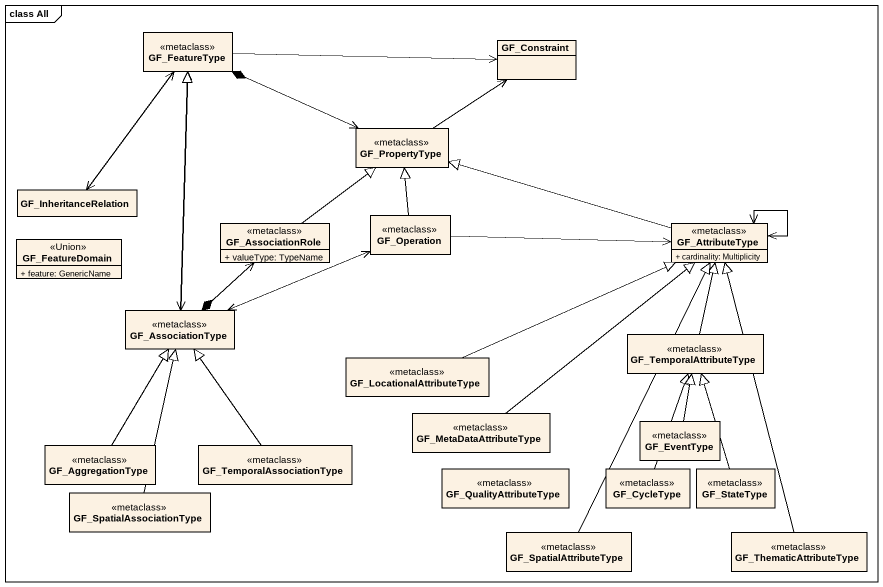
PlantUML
@startuml
mainframe class All
hide circle
hide empty members
skinparam classAttributeIconSize 0
class GF_FeatureType <<metaclass>>
class GF_Constraint
class GF_PropertyType <<metaclass>>
class GF_InheritanceRelation
class GF_AssociationRole <<metaclass>> {
  + valueType: TypeName
}
class GF_Operation <<metaclass>>
class GF_AttributeType <<metaclass>> {
  + cardinality: Multiplicity
}
class GF_FeatureDomain <<Union>> {
  + feature: GenericName
}
class GF_AssociationType <<metaclass>>
class GF_TemporalAttributeType <<metaclass>>
class GF_LocationalAttributeType <<metaclass>>
class GF_MetaDataAttributeType <<metaclass>>
class GF_EventType <<metaclass>>
class GF_AggregationType <<metaclass>>
class GF_TemporalAssociationType <<metaclass>>
class GF_QualityAttributeType <<metaclass>>
class GF_CycleType <<metaclass>>
class GF_StateType <<metaclass>>
class GF_SpatialAssociationType <<metaclass>>
class GF_SpatialAttributeType <<metaclass>>
class GF_ThematicAttributeType <<metaclass>>
GF_FeatureType -right-> GF_Constraint
GF_FeatureType <--> GF_InheritanceRelation
GF_FeatureType <--> GF_AssociationType
GF_PropertyType <-left-* GF_FeatureType
GF_PropertyType -up-> GF_Constraint
GF_InheritanceRelation <-up-> GF_FeatureType
GF_AssociationRole -up-|> GF_PropertyType
GF_AssociationRole <--* GF_AssociationType
GF_Operation -up-|> GF_PropertyType
GF_Operation -right-> GF_AttributeType
GF_Operation -right-> GF_AttributeType
GF_Operation -right-> GF_AttributeType
GF_Operation <-left-> GF_AssociationType
GF_AttributeType -left-|> GF_PropertyType
GF_AttributeType <--> GF_AttributeType
GF_AssociationType -up-|> GF_FeatureType
GF_TemporalAttributeType -up-|> GF_AttributeType
GF_LocationalAttributeType -right-|> GF_AttributeType
GF_MetaDataAttributeType -up-|> GF_AttributeType
GF_EventType -up-|> GF_TemporalAttributeType
GF_AggregationType -up-|> GF_AssociationType
GF_TemporalAssociationType -up-|> GF_AssociationType
GF_CycleType -up-|> GF_TemporalAttributeType
GF_StateType -up-|> GF_TemporalAttributeType
GF_SpatialAssociationType -up-|> GF_AssociationType
GF_SpatialAttributeType -up-|> GF_AttributeType
GF_ThematicAttributeType -up-|> GF_AttributeType
@enduml
